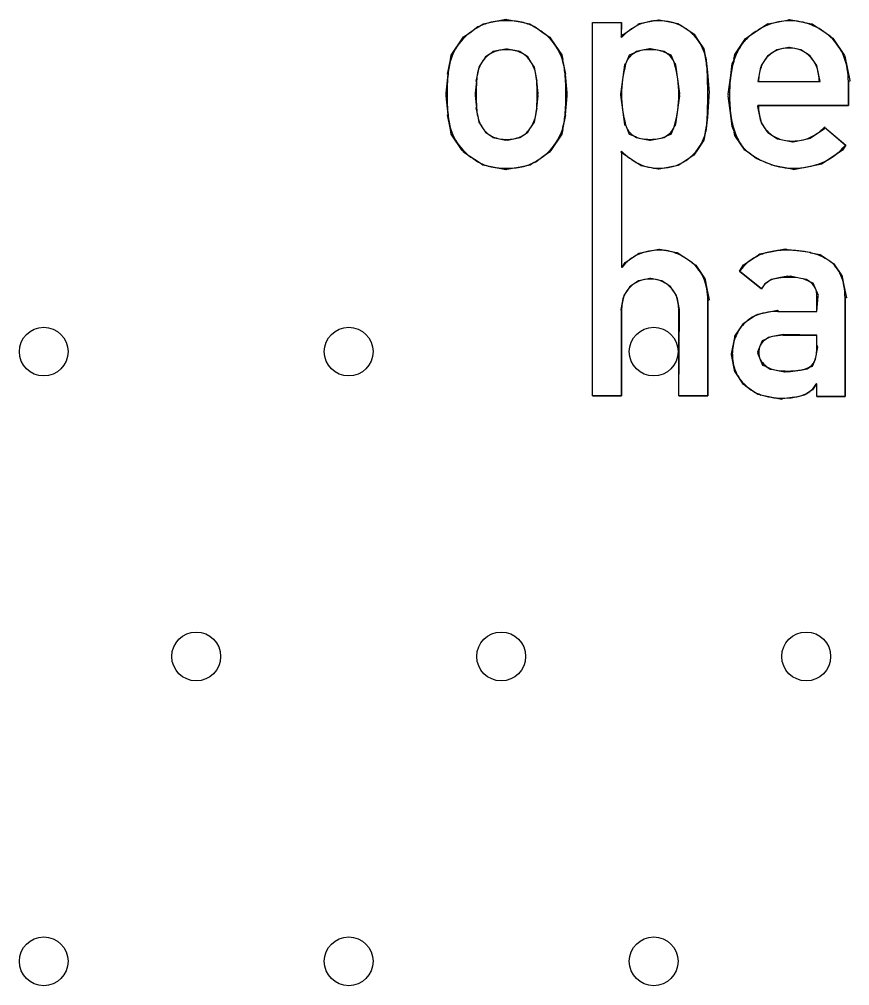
# Model space of a CAD drawing. Header units: millimetres. Extents: x 41 to 259, y 19 to 198.
# Drawn here: x 87.3 to 94.11, y 119.8 to 127.73 of the extents above; entities that cross this region are included whole.
import ezdxf

# ---------------------------------------------------------------- set-up
doc = ezdxf.new("R2010")
doc.units = ezdxf.units.MM
doc.layers.add('Mechanical13', color=56, linetype='Continuous')
doc.layers.add('ViaHoleLayer', color=16, linetype='Continuous')

msp = doc.modelspace()

# ---------------------------------------------------------------- linework, layer by layer
at = {"layer": 'Mechanical13'}
for p, q in [((91.0687, 127.6656), (91.1023, 127.6881)), ((91.1023, 127.6881), (91.1686, 127.7012)), ((91.1686, 127.7013), (91.2885, 127.7251)), ((91.1686, 127.7012), (91.1686, 127.7013)), ((91.2885, 127.7251), (91.2943, 127.724)), ((91.2941, 127.7238), (91.2996, 127.7249)), ((91.2943, 127.724), (91.2941, 127.7238)), ((91.2996, 127.7249), (91.4183, 127.7013)), ((91.4183, 127.7013), (91.4183, 127.7013)), ((91.4183, 127.7013), (91.4846, 127.6881)), ((91.4846, 127.6881), (91.5181, 127.6657)), ((91.999, 127.6998), (92.2367, 127.6998)), ((91.999, 124.6361), (91.999, 127.6998)), ((91.999, 124.6361), (91.999, 127.6998)), ((91.999, 127.6998), (92.2367, 127.6998)), ((92.2367, 127.6998), (92.234, 127.5781)), ((92.2367, 127.5757), (92.2367, 127.6998)), ((92.2493, 127.6011), (92.373, 127.6837)), ((92.3727, 127.6845), (92.3811, 127.6902)), ((92.373, 127.6837), (92.3727, 127.6845)), ((92.3811, 127.6902), (92.5379, 127.7214)), ((92.5379, 127.7214), (92.5423, 127.7205)), ((92.5422, 127.7215), (92.5454, 127.7221)), ((92.5423, 127.7205), (92.5422, 127.7215)), ((92.5454, 127.7221), (92.6431, 127.7027)), ((92.6431, 127.7027), (92.6431, 127.7027)), ((92.6431, 127.7027), (92.6981, 127.6917)), ((92.6981, 127.6917), (92.7295, 127.6708)), ((93.2762, 127.5848), (93.4354, 127.6912)), ((93.4354, 127.6912), (93.4358, 127.6912)), ((93.4358, 127.6912), (93.4372, 127.688)), ((93.4372, 127.688), (93.6088, 127.7222)), ((93.6088, 127.7224), (93.6124, 127.7231)), ((93.6088, 127.7222), (93.6088, 127.7224)), ((93.6124, 127.7231), (93.7941, 127.687)), ((93.7941, 127.687), (93.7946, 127.6881)), ((93.7946, 127.6881), (93.7992, 127.6872)), ((93.7992, 127.6872), (93.9542, 127.5837)), ((90.9407, 127.5806), (90.9922, 127.615)), ((90.9922, 127.615), (90.9925, 127.6145)), ((90.9925, 127.6145), (91.0592, 127.6657)), ((91.0592, 127.6657), (91.0669, 127.6688)), ((91.0669, 127.6688), (91.0687, 127.6656)), ((91.5181, 127.6657), (91.5198, 127.6687)), ((91.5198, 127.6687), (91.5293, 127.6648)), ((91.5293, 127.6648), (91.5948, 127.6145)), ((91.5948, 127.6145), (91.5951, 127.6149)), ((91.5951, 127.6149), (91.6487, 127.5791)), ((92.234, 127.5781), (92.2493, 127.6011)), ((92.7295, 127.6708), (92.7297, 127.6712)), ((92.7297, 127.6712), (92.831, 127.6035)), ((92.831, 127.6035), (92.8597, 127.5607)), ((90.841, 127.4317), (90.9306, 127.5657)), ((90.9306, 127.5657), (90.9307, 127.5656)), ((90.9307, 127.5656), (90.9407, 127.5806)), ((91.6487, 127.5791), (91.6575, 127.566)), ((91.6575, 127.566), (91.6573, 127.5657)), ((91.6573, 127.5657), (91.7462, 127.4326)), ((92.8597, 127.5607), (92.8592, 127.5603)), ((92.8592, 127.5603), (92.9112, 127.4825)), ((93.2099, 127.5022), (93.253, 127.5667)), ((93.253, 127.5667), (93.2776, 127.5831)), ((93.2776, 127.5831), (93.2762, 127.5848)), ((93.9542, 127.5837), (93.9528, 127.5823)), ((93.9528, 127.5823), (93.9688, 127.5715)), ((93.9688, 127.5715), (94.0646, 127.4283)), ((91.18, 127.4564), (91.1223, 127.4179)), ((91.1817, 127.46), (91.1792, 127.4584)), ((91.1792, 127.4584), (91.18, 127.4564)), ((91.2877, 127.4811), (91.1817, 127.46)), ((91.2941, 127.4798), (91.2877, 127.4811)), ((91.3004, 127.4811), (91.2941, 127.4798)), ((91.2941, 127.4798), (91.2943, 127.4798)), ((91.2943, 127.4798), (91.2941, 127.4798)), ((91.2941, 127.4798), (91.2941, 127.4798)), ((91.4055, 127.4602), (91.3004, 127.4811)), ((91.4083, 127.4583), (91.4055, 127.4602)), ((91.4076, 127.4564), (91.4083, 127.4583)), ((91.4668, 127.4169), (91.4076, 127.4564)), ((92.3356, 127.4471), (92.2996, 127.4322)), ((92.3362, 127.4461), (92.3356, 127.4471)), ((92.3585, 127.461), (92.3362, 127.4461)), ((92.3949, 127.4682), (92.3585, 127.461)), ((92.4665, 127.4825), (92.3949, 127.4683)), ((92.3949, 127.4683), (92.3949, 127.4682)), ((92.4702, 127.4818), (92.4665, 127.4825)), ((92.4737, 127.4828), (92.47, 127.482)), ((92.47, 127.482), (92.4702, 127.4818)), ((92.5456, 127.4685), (92.4737, 127.4828)), ((92.5846, 127.4607), (92.5456, 127.4685)), ((92.5456, 127.4685), (92.5456, 127.4685)), ((92.6047, 127.4473), (92.5846, 127.4607)), ((92.6049, 127.4477), (92.6047, 127.4473)), ((92.643, 127.4319), (92.6049, 127.4477)), ((92.9112, 127.4825), (92.9254, 127.4112)), ((93.1578, 127.3971), (93.1655, 127.4359)), ((93.1655, 127.4359), (93.2098, 127.5022)), ((93.2098, 127.5022), (93.2099, 127.5022)), ((93.5085, 127.4752), (93.4317, 127.4239)), ((93.5102, 127.4756), (93.5085, 127.4752)), ((93.5103, 127.4755), (93.5102, 127.4756)), ((93.6057, 127.4945), (93.5103, 127.4755)), ((93.6089, 127.4938), (93.6057, 127.4945)), ((93.6118, 127.4943), (93.6088, 127.4937)), ((93.6088, 127.4937), (93.6089, 127.4938)), ((93.7061, 127.4756), (93.6118, 127.4943)), ((93.7062, 127.4758), (93.7061, 127.4756)), ((93.7069, 127.4756), (93.7062, 127.4758)), ((93.7836, 127.4244), (93.7069, 127.4756)), ((90.8106, 127.2763), (90.834, 127.3942)), ((90.8336, 127.3944), (90.841, 127.4317)), ((90.834, 127.3942), (90.8336, 127.3944)), ((91.1027, 127.3889), (91.0657, 127.3336)), ((91.1029, 127.3888), (91.1027, 127.3889)), ((91.1223, 127.4179), (91.1029, 127.3888)), ((91.4855, 127.3889), (91.4668, 127.4169)), ((91.4855, 127.3888), (91.4855, 127.3889)), ((91.5224, 127.3337), (91.4855, 127.3888)), ((91.7462, 127.4326), (91.7539, 127.3943)), ((91.7539, 127.3943), (91.7534, 127.3941)), ((91.7534, 127.3941), (91.7768, 127.2763)), ((92.2627, 127.358), (92.2606, 127.353)), ((92.2682, 127.3564), (92.2627, 127.358)), ((92.2996, 127.4322), (92.2682, 127.3564)), ((92.6727, 127.3602), (92.643, 127.4319)), ((92.6777, 127.3616), (92.6727, 127.3602)), ((92.6819, 127.3514), (92.6777, 127.3616)), ((92.9254, 127.4112), (92.9264, 127.4114)), ((92.9264, 127.4114), (92.942, 127.293)), ((93.1311, 127.2634), (93.1442, 127.3627)), ((93.1442, 127.3627), (93.1584, 127.3969)), ((93.1584, 127.3969), (93.1578, 127.3971)), ((93.43, 127.4214), (93.38, 127.3465)), ((93.4317, 127.4239), (93.43, 127.4214)), ((93.43, 127.4214), (93.43, 127.4214)), ((93.7857, 127.4213), (93.7836, 127.4244)), ((93.8364, 127.3455), (93.7857, 127.4214)), ((93.7857, 127.4214), (93.7857, 127.4213)), ((94.0646, 127.4283), (94.0657, 127.4227)), ((94.0657, 127.4227), (94.0663, 127.4229)), ((94.0663, 127.4229), (94.1061, 127.2231)), ((91.057, 127.2888), (91.0429, 127.2181)), ((91.0657, 127.3336), (91.0568, 127.2888)), ((91.0568, 127.2888), (91.057, 127.2888)), ((91.5313, 127.2889), (91.5224, 127.3337)), ((91.531, 127.2888), (91.5313, 127.2889)), ((91.5452, 127.2174), (91.531, 127.2888)), ((92.2606, 127.353), (92.2287, 127.1103)), ((92.713, 127.1156), (92.6819, 127.3514)), ((92.942, 127.293), (92.9397, 127.293)), ((92.9397, 127.293), (92.9531, 127.1222)), ((93.3762, 127.3333), (93.3526, 127.2145)), ((93.3773, 127.3329), (93.3762, 127.3333)), ((93.38, 127.3465), (93.3773, 127.3329)), ((93.8389, 127.333), (93.8364, 127.3455)), ((93.8401, 127.3334), (93.8389, 127.333)), ((93.8638, 127.2146), (93.8401, 127.3334)), ((90.7988, 127.1209), (90.8141, 127.276)), ((90.8141, 127.276), (90.8106, 127.2763)), ((91.0468, 127.218), (91.037, 127.1183)), ((91.0429, 127.2181), (91.0468, 127.218)), ((91.5415, 127.2173), (91.5452, 127.2174)), ((91.5515, 127.1158), (91.5415, 127.2173)), ((91.7768, 127.2763), (91.7733, 127.276)), ((91.7733, 127.276), (91.7885, 127.121)), ((93.111, 127.1101), (93.1311, 127.2634)), ((93.3526, 127.2145), (93.359, 127.2145)), ((93.359, 127.2145), (93.8638, 127.2146)), ((93.359, 127.2145), (93.858, 127.2145)), ((94.0953, 127.0188), (94.0953, 127.2145)), ((94.1043, 127.2143), (94.0953, 127.2145)), ((94.0953, 127.2145), (94.0953, 127.0188)), ((94.1061, 127.2231), (94.1043, 127.2143)), ((90.7999, 127.1101), (90.7988, 127.1209)), ((91.7885, 127.121), (91.7875, 127.11)), ((92.9531, 127.1222), (92.952, 127.1073)), ((90.7986, 127.0988), (90.7997, 127.1101)), ((90.8141, 126.9413), (90.7986, 127.0988)), ((90.7997, 127.1101), (90.7999, 127.1101)), ((90.8067, 127.1101), (90.7999, 127.1101)), ((90.7999, 127.1101), (90.7999, 127.11)), ((90.7999, 127.11), (90.8067, 127.1101)), ((91.0374, 127.1101), (91.0366, 127.1015)), ((91.0366, 127.1015), (91.0467, 126.9992)), ((91.037, 127.1183), (91.0378, 127.11)), ((91.0378, 127.11), (91.0374, 127.1101)), ((91.5415, 126.9978), (91.5515, 127.099)), ((91.544, 127.1073), (91.5507, 127.1074)), ((91.5507, 127.1073), (91.544, 127.1073)), ((91.5507, 127.1073), (91.5515, 127.1158)), ((91.5507, 127.1074), (91.5507, 127.1073)), ((91.5515, 127.099), (91.5507, 127.1073)), ((91.5507, 127.1073), (91.5507, 127.1073)), ((91.7888, 127.0988), (91.7733, 126.9413)), ((91.7875, 127.11), (91.7877, 127.1101)), ((91.7877, 127.1101), (91.7888, 127.0988)), ((92.2287, 127.1103), (92.2291, 127.1073)), ((92.2292, 127.1074), (92.2288, 127.1044)), ((92.2288, 127.1044), (92.2604, 126.8638)), ((92.2291, 127.1073), (92.2292, 127.1074)), ((92.6821, 126.8652), (92.7129, 127.0987)), ((92.7129, 127.0987), (92.7117, 127.1074)), ((92.7117, 127.1074), (92.7119, 127.1073)), ((92.7119, 127.1073), (92.713, 127.1156)), ((92.953, 127.0927), (92.9397, 126.9228)), ((92.952, 127.1073), (92.9519, 127.1074)), ((92.9519, 127.1074), (92.953, 127.0927)), ((93.1109, 127.0971), (93.1118, 127.1041)), ((93.132, 126.9372), (93.1109, 127.0971)), ((93.1118, 127.104), (93.111, 127.1101)), ((93.1118, 127.1041), (93.1118, 127.104)), ((91.0467, 126.9992), (91.0427, 126.999)), ((91.0427, 126.999), (91.057, 126.927)), ((91.531, 126.9264), (91.5451, 126.9977)), ((91.5451, 126.9977), (91.5415, 126.9978)), ((93.3531, 127.0189), (93.3516, 127.0115)), ((93.3516, 127.0115), (93.3758, 126.8901)), ((94.0953, 127.0188), (93.3531, 127.0189)), ((93.359, 127.0188), (94.0953, 127.0188)), ((90.8105, 126.9409), (90.8141, 126.9413)), ((90.8341, 126.8222), (90.8105, 126.9409)), ((91.057, 126.927), (91.0569, 126.9269)), ((91.0569, 126.9269), (91.0657, 126.8826)), ((91.0657, 126.8826), (91.1026, 126.8273)), ((91.4856, 126.8275), (91.5226, 126.8829)), ((91.5226, 126.8829), (91.5312, 126.9263)), ((91.5312, 126.9263), (91.531, 126.9264)), ((91.777, 126.9409), (91.7534, 126.8222)), ((91.7733, 126.9413), (91.777, 126.9409)), ((92.942, 126.9227), (92.9264, 126.8044)), ((92.9397, 126.9228), (92.942, 126.9227)), ((93.144, 126.8461), (93.132, 126.9372)), ((93.132, 126.9372), (93.132, 126.9372)), ((93.3758, 126.8901), (93.3768, 126.8904)), ((93.3768, 126.8904), (93.3794, 126.8771)), ((90.8336, 126.8219), (90.8341, 126.8222)), ((90.841, 126.7846), (90.8336, 126.8219)), ((91.1026, 126.8273), (91.1029, 126.8275)), ((91.1029, 126.8275), (91.1223, 126.7985)), ((91.4668, 126.7994), (91.4855, 126.8275)), ((91.4855, 126.8275), (91.4856, 126.8275)), ((91.7539, 126.822), (91.7462, 126.7838)), ((91.7534, 126.8222), (91.7539, 126.822)), ((92.2604, 126.8638), (92.2629, 126.8579)), ((92.2629, 126.8579), (92.2682, 126.8594)), ((92.2682, 126.8594), (92.2994, 126.7842)), ((92.6433, 126.7844), (92.6727, 126.8553)), ((92.6727, 126.8553), (92.6775, 126.854)), ((92.6775, 126.854), (92.6821, 126.8652)), ((92.9254, 126.8045), (92.9113, 126.7337)), ((92.9264, 126.8044), (92.9254, 126.8045)), ((93.1627, 126.8008), (93.144, 126.8461)), ((93.3794, 126.8771), (93.4295, 126.8023)), ((93.4295, 126.8023), (93.4363, 126.7977)), ((93.7811, 126.7506), (93.9, 126.8301)), ((93.9, 126.8301), (93.9046, 126.8369)), ((93.9001, 126.8412), (94.0723, 126.6941)), ((93.9046, 126.8369), (93.9001, 126.8412)), ((93.9001, 126.8412), (94.0751, 126.6918)), ((90.9306, 126.6506), (90.841, 126.7846)), ((91.1223, 126.7985), (91.18, 126.7599)), ((91.18, 126.7599), (91.1792, 126.758)), ((91.1792, 126.758), (91.1817, 126.7563)), ((91.1817, 126.7563), (91.2877, 126.7352)), ((91.2877, 126.7352), (91.2942, 126.7365)), ((91.2942, 126.7365), (91.2941, 126.7365)), ((91.2941, 126.7365), (91.2943, 126.7365)), ((91.2943, 126.7365), (91.2942, 126.7365)), ((91.2942, 126.7365), (91.3003, 126.7353)), ((91.3003, 126.7353), (91.4055, 126.7562)), ((91.4055, 126.7562), (91.4083, 126.7581)), ((91.4076, 126.7599), (91.4668, 126.7994)), ((91.4083, 126.7581), (91.4076, 126.7599)), ((91.7462, 126.7838), (91.6573, 126.6506)), ((92.2994, 126.7842), (92.3357, 126.7691)), ((92.3357, 126.7691), (92.3362, 126.77)), ((92.3362, 126.77), (92.3582, 126.7553)), ((92.3582, 126.7553), (92.3949, 126.748)), ((92.3949, 126.748), (92.3949, 126.748)), ((92.3949, 126.748), (92.4665, 126.7338)), ((92.4665, 126.7338), (92.47, 126.7345)), ((92.47, 126.7345), (92.4701, 126.7406)), ((92.47, 126.7345), (92.47, 126.7342)), ((92.4702, 126.7345), (92.47, 126.7345)), ((92.47, 126.7342), (92.4738, 126.7335)), ((92.4701, 126.7406), (92.4702, 126.7345)), ((92.4738, 126.7335), (92.5456, 126.7478)), ((92.5456, 126.7478), (92.5851, 126.7556)), ((92.5456, 126.7478), (92.5456, 126.7478)), ((92.5851, 126.7556), (92.6047, 126.7687)), ((92.6047, 126.7687), (92.6048, 126.7685)), ((92.6048, 126.7685), (92.6433, 126.7844)), ((92.9113, 126.7337), (92.8593, 126.6559)), ((93.1604, 126.8), (93.1627, 126.8008)), ((93.1657, 126.7732), (93.1604, 126.8)), ((93.2173, 126.696), (93.1657, 126.7732)), ((93.4363, 126.7977), (93.4361, 126.7975)), ((93.4361, 126.7975), (93.5146, 126.745)), ((93.5146, 126.745), (93.5275, 126.7424)), ((93.5275, 126.7424), (93.5274, 126.7422)), ((93.5274, 126.7422), (93.6364, 126.7205)), ((93.6426, 126.7203), (93.7752, 126.7467)), ((93.7752, 126.7467), (93.7811, 126.7506)), ((93.7811, 126.7506), (93.7811, 126.7506)), ((90.9313, 126.6513), (90.9306, 126.6506)), ((90.9432, 126.6335), (90.9313, 126.6513)), ((91.6568, 126.651), (91.646, 126.6349)), ((91.6573, 126.6506), (91.6568, 126.651)), ((92.8594, 126.6559), (92.8299, 126.6117)), ((92.8593, 126.6559), (92.8594, 126.6559)), ((93.2467, 126.652), (93.2173, 126.696)), ((93.2921, 126.6217), (93.2467, 126.652)), ((93.6364, 126.7205), (93.6406, 126.7213)), ((93.6406, 126.7213), (93.6405, 126.7207)), ((93.6405, 126.7207), (93.6426, 126.7203)), ((94.0483, 126.6516), (93.9793, 126.6055)), ((94.0751, 126.6918), (94.0483, 126.6516)), ((90.9922, 126.6008), (90.9432, 126.6335)), ((90.992, 126.6005), (90.9922, 126.6008)), ((91.0681, 126.5496), (90.992, 126.6005)), ((91.5948, 126.6013), (91.534, 126.5546)), ((91.595, 126.6009), (91.5948, 126.6013)), ((91.646, 126.6349), (91.595, 126.6009)), ((92.2367, 126.6428), (92.2294, 126.6353)), ((92.2294, 126.6353), (92.2367, 126.6304)), ((92.2367, 126.6428), (92.2367, 125.692)), ((92.2367, 126.6304), (92.2367, 126.6428)), ((92.3747, 126.5382), (92.2367, 126.6304)), ((92.2367, 126.6304), (92.2367, 125.692)), ((92.8299, 126.6117), (92.7298, 126.5448)), ((93.2917, 126.6212), (93.2921, 126.6217)), ((93.3406, 126.5837), (93.2917, 126.6212)), ((93.4652, 126.5321), (93.3406, 126.5837)), ((93.9792, 126.6057), (93.883, 126.5414)), ((93.9793, 126.6055), (93.9792, 126.6057)), ((91.0685, 126.5504), (91.0681, 126.5496)), ((91.0997, 126.5296), (91.0685, 126.5504)), ((91.1686, 126.5159), (91.0997, 126.5296)), ((91.2885, 126.492), (91.1686, 126.5159)), ((91.1686, 126.5159), (91.1686, 126.5159)), ((91.2943, 126.4932), (91.2885, 126.492)), ((91.2996, 126.4923), (91.2941, 126.4934)), ((91.2941, 126.4934), (91.2943, 126.4932)), ((91.4183, 126.5159), (91.2996, 126.4923)), ((91.4872, 126.5296), (91.4183, 126.5159)), ((91.4183, 126.5159), (91.4183, 126.5159)), ((91.5182, 126.5503), (91.4872, 126.5296)), ((91.5192, 126.5485), (91.5182, 126.5503)), ((91.534, 126.5546), (91.5192, 126.5485)), ((92.375, 126.5387), (92.3747, 126.5382)), ((92.3958, 126.5248), (92.375, 126.5387)), ((92.5364, 126.4968), (92.3958, 126.5248)), ((92.5423, 126.498), (92.5364, 126.4968)), ((92.5422, 126.4957), (92.5423, 126.498)), ((92.5454, 126.4951), (92.5422, 126.4957)), ((92.643, 126.5145), (92.5454, 126.4951)), ((92.7009, 126.526), (92.643, 126.5145)), ((92.643, 126.5145), (92.643, 126.5145)), ((92.7296, 126.5452), (92.7009, 126.526)), ((92.7298, 126.5448), (92.7296, 126.5452)), ((93.4642, 126.5289), (93.4652, 126.5321)), ((93.6449, 126.493), (93.4642, 126.5289)), ((93.6449, 126.4922), (93.6449, 126.493)), ((93.6467, 126.4919), (93.6449, 126.4922)), ((93.8783, 126.538), (93.6467, 126.4919)), ((93.883, 126.5414), (93.8774, 126.5402)), ((93.8774, 126.5402), (93.8783, 126.538)), ((92.2655, 125.7302), (92.3716, 125.8011)), ((92.3708, 125.8031), (92.3777, 125.8077)), ((92.3716, 125.8011), (92.3708, 125.8031)), ((92.3777, 125.8077), (92.5413, 125.8402)), ((92.5413, 125.8402), (92.5489, 125.8387)), ((92.5489, 125.8387), (92.5488, 125.839)), ((92.5488, 125.839), (92.6865, 125.8116)), ((92.6865, 125.8116), (92.6876, 125.8141)), ((92.6876, 125.8141), (92.6908, 125.8135)), ((92.6908, 125.8135), (92.8165, 125.7295)), ((93.237, 125.7113), (93.363, 125.7955)), ((93.3626, 125.7966), (93.3708, 125.8021)), ((93.363, 125.7955), (93.3626, 125.7966)), ((93.3708, 125.8021), (93.4702, 125.8219)), ((93.4702, 125.8219), (93.5765, 125.843)), ((93.4702, 125.8219), (93.4702, 125.8219)), ((93.5765, 125.843), (93.5906, 125.8402)), ((93.5906, 125.8402), (93.5903, 125.8356)), ((93.5903, 125.8356), (93.6074, 125.8379)), ((93.6074, 125.8379), (93.7855, 125.8144)), ((93.7855, 125.8144), (93.7848, 125.8111)), ((93.7848, 125.8111), (93.8643, 125.7953)), ((93.8643, 125.7953), (93.9369, 125.7468)), ((92.2367, 125.692), (92.2404, 125.6926)), ((92.2404, 125.6926), (92.2655, 125.7302)), ((92.8165, 125.7295), (92.8156, 125.7284)), ((92.8156, 125.7284), (92.8446, 125.709)), ((92.8446, 125.709), (92.9167, 125.6011)), ((93.202, 125.6589), (93.237, 125.7113)), ((93.9369, 125.7468), (93.937, 125.7468)), ((93.937, 125.7468), (93.9772, 125.7199)), ((93.9772, 125.7199), (94.039, 125.6274)), ((92.2367, 125.692), (92.2411, 125.692)), ((93.3838, 125.5159), (93.202, 125.6589)), ((93.2023, 125.6587), (93.3843, 125.5155)), ((93.5988, 125.6188), (93.5266, 125.6045)), ((93.6019, 125.6182), (93.5988, 125.6188)), ((93.6017, 125.6145), (93.6019, 125.6182)), ((93.6173, 125.6176), (93.6017, 125.6145)), ((93.7056, 125.6), (93.6173, 125.6176)), ((94.039, 125.6273), (94.0407, 125.6281)), ((94.039, 125.6274), (94.039, 125.6273)), ((94.0407, 125.6281), (94.042, 125.626)), ((94.042, 125.626), (94.0589, 125.541)), ((92.3749, 125.5804), (92.302, 125.5317)), ((92.3775, 125.5809), (92.3749, 125.5804)), ((92.3776, 125.5809), (92.3775, 125.5809)), ((92.4692, 125.5991), (92.3776, 125.5809)), ((92.4723, 125.5985), (92.4692, 125.5991)), ((92.475, 125.599), (92.4722, 125.5984)), ((92.4722, 125.5984), (92.4723, 125.5985)), ((92.565, 125.5811), (92.475, 125.599)), ((92.5651, 125.5812), (92.565, 125.5811)), ((92.5662, 125.581), (92.5651, 125.5812)), ((92.6397, 125.5319), (92.5662, 125.581)), ((92.9167, 125.6011), (92.9179, 125.6016)), ((92.9179, 125.6016), (92.918, 125.6014)), ((92.918, 125.6014), (92.9349, 125.5164)), ((93.4107, 125.5562), (93.3838, 125.5159)), ((93.4641, 125.5919), (93.4107, 125.5562)), ((93.4645, 125.5916), (93.4641, 125.5919)), ((93.5266, 125.604), (93.4645, 125.5916)), ((93.5266, 125.6045), (93.5266, 125.604)), ((93.7512, 125.5909), (93.7056, 125.6)), ((93.7056, 125.6), (93.7056, 125.6)), ((93.7796, 125.5719), (93.7512, 125.5909)), ((93.7804, 125.5733), (93.7796, 125.5719)), ((93.8081, 125.5618), (93.7804, 125.5733)), ((93.824, 125.5236), (93.8081, 125.5618)), ((94.0589, 125.541), (94.059, 125.541)), ((94.059, 125.541), (94.0788, 125.4413)), ((92.2539, 125.4599), (92.2514, 125.4473)), ((92.3006, 125.5297), (92.2539, 125.4599)), ((92.302, 125.5317), (92.3006, 125.5297)), ((92.3006, 125.5297), (92.3006, 125.5297)), ((92.6412, 125.5297), (92.6397, 125.5319)), ((92.6879, 125.4599), (92.6412, 125.5297)), ((92.6412, 125.5297), (92.6412, 125.5297)), ((92.6904, 125.4473), (92.6879, 125.4599)), ((92.9349, 125.5164), (92.935, 125.5164)), ((92.935, 125.5164), (92.9532, 125.4247)), ((93.3837, 125.5158), (93.3838, 125.5159)), ((93.3843, 125.5155), (93.3837, 125.5158)), ((93.3838, 125.5159), (93.3843, 125.5155)), ((93.8238, 125.5235), (93.824, 125.5236)), ((93.8504, 125.4594), (93.8238, 125.5235)), ((93.838, 125.3297), (93.838, 125.4548)), ((93.838, 125.3297), (93.8483, 125.4545)), ((93.8483, 125.4545), (93.8504, 125.4594)), ((92.2508, 125.4475), (92.2305, 125.3453)), ((92.2514, 125.4473), (92.2508, 125.4475)), ((92.691, 125.4475), (92.6904, 125.4473)), ((92.7113, 125.3453), (92.691, 125.4475)), ((92.9429, 124.6361), (92.9429, 125.422)), ((92.9527, 125.422), (92.9429, 125.422)), ((92.9429, 125.422), (92.9429, 124.6361)), ((92.9532, 125.4247), (92.9527, 125.422)), ((94.0788, 125.4413), (94.0681, 125.4412)), ((94.0681, 124.6317), (94.0681, 125.4412)), ((94.0681, 125.4412), (94.0681, 124.6317)), ((92.2305, 125.3453), (92.2315, 125.34)), ((92.2315, 125.34), (92.2367, 125.3401)), ((92.2367, 124.6361), (92.2367, 125.3401)), ((92.2367, 125.3401), (92.2367, 124.6361)), ((92.7051, 124.6361), (92.7051, 125.3401)), ((92.7051, 124.6361), (92.7103, 125.34)), ((92.7103, 125.34), (92.7113, 125.3453)), ((93.24, 125.2369), (93.3386, 125.3027)), ((93.3386, 125.3027), (93.3546, 125.3059)), ((93.3542, 125.3073), (93.5145, 125.3392)), ((93.3546, 125.3059), (93.3542, 125.3073)), ((93.5145, 125.3392), (93.5178, 125.3386)), ((93.5178, 125.3386), (93.5177, 125.3297)), ((93.5177, 125.3297), (93.838, 125.3297)), ((93.5177, 125.3297), (93.838, 125.3297)), ((93.1654, 125.1262), (93.2353, 125.2309)), ((93.2353, 125.2309), (93.2357, 125.2305)), ((93.2357, 125.2305), (93.24, 125.2369)), ((93.5608, 125.1407), (93.4723, 125.1231)), ((93.838, 125.134), (93.5608, 125.1407)), ((93.1369, 124.9829), (93.1635, 125.1167)), ((93.1635, 125.1168), (93.1654, 125.1262)), ((93.1635, 125.1167), (93.1635, 125.1168)), ((93.388, 125.089), (93.3722, 125.0509)), ((93.4079, 125.0973), (93.388, 125.089)), ((93.4095, 125.0951), (93.4079, 125.0973)), ((93.4421, 125.1169), (93.4095, 125.0951)), ((93.4723, 125.1229), (93.4421, 125.1169)), ((93.4723, 125.1231), (93.4723, 125.1229)), ((93.5609, 125.134), (93.838, 125.134)), ((93.838, 125.0471), (93.838, 125.134)), ((93.838, 125.0471), (93.838, 125.134)), ((93.1378, 124.9787), (93.1369, 124.9829)), ((93.3723, 125.0509), (93.3495, 124.9959)), ((93.3495, 124.9959), (93.352, 124.9899)), ((93.3512, 124.9903), (93.3509, 124.9895)), ((93.3509, 124.9895), (93.3735, 124.9349)), ((93.352, 124.9899), (93.3512, 124.9903)), ((93.3722, 125.0509), (93.3723, 125.0509)), ((93.8254, 124.9375), (93.8453, 125.0373)), ((93.8433, 125.0473), (93.838, 125.0471)), ((93.8453, 125.0373), (93.8433, 125.0473)), ((93.1374, 124.9741), (93.1383, 124.9789)), ((93.1652, 124.8343), (93.1374, 124.9741)), ((93.1383, 124.9789), (93.1378, 124.9787)), ((93.3735, 124.9349), (93.3732, 124.9348)), ((93.3732, 124.9348), (93.3921, 124.8892)), ((93.8008, 124.8816), (93.8085, 124.9003)), ((93.8085, 124.9003), (93.8093, 124.8998)), ((93.8093, 124.8998), (93.825, 124.9376)), ((93.825, 124.9376), (93.8254, 124.9375)), ((93.1653, 124.8341), (93.1652, 124.8343)), ((93.1667, 124.8346), (93.1653, 124.8341)), ((93.237, 124.7295), (93.1667, 124.8346)), ((93.3921, 124.8892), (93.4086, 124.8824)), ((93.4086, 124.8824), (93.4119, 124.8865)), ((93.4119, 124.8865), (93.4558, 124.8572)), ((93.4558, 124.8572), (93.4793, 124.8525)), ((93.4793, 124.8525), (93.4792, 124.8521)), ((93.4792, 124.8521), (93.5715, 124.8337)), ((93.5715, 124.8337), (93.5785, 124.8351)), ((93.5785, 124.8351), (93.5783, 124.8375)), ((93.5783, 124.8375), (93.5979, 124.8349)), ((93.5979, 124.8349), (93.7023, 124.8487)), ((93.7023, 124.8487), (93.7024, 124.8485)), ((93.7024, 124.8485), (93.759, 124.8597)), ((93.759, 124.8597), (93.7836, 124.8762)), ((93.7836, 124.8762), (93.7845, 124.8749)), ((93.7845, 124.8749), (93.8008, 124.8816)), ((93.2514, 124.7198), (93.237, 124.7295)), ((93.2497, 124.7183), (93.2514, 124.7198)), ((93.3547, 124.6482), (93.2497, 124.7183)), ((93.8019, 124.6876), (93.7385, 124.6453)), ((93.8339, 124.7356), (93.8019, 124.6876)), ((93.8331, 124.7361), (93.838, 124.7361)), ((93.838, 124.7361), (93.8339, 124.7356)), ((93.838, 124.6317), (93.838, 124.7361)), ((93.838, 124.6317), (93.838, 124.7361)), ((91.999, 124.6361), (92.2367, 124.6361)), ((92.2367, 124.6361), (91.999, 124.6361)), ((92.7051, 124.6361), (92.9429, 124.6361)), ((92.9429, 124.6361), (92.7051, 124.6361)), ((93.3768, 124.6438), (93.3547, 124.6482)), ((93.3763, 124.6422), (93.3768, 124.6438)), ((93.5494, 124.6078), (93.3763, 124.6422)), ((93.5543, 124.6124), (93.5494, 124.613)), ((93.5494, 124.613), (93.5494, 124.6078)), ((93.6527, 124.6253), (93.5543, 124.6124)), ((93.6528, 124.625), (93.6527, 124.6253)), ((93.7365, 124.6417), (93.6528, 124.625)), ((93.7385, 124.6453), (93.7353, 124.6447)), ((93.7353, 124.6447), (93.7365, 124.6417)), ((93.838, 124.6317), (94.0681, 124.6317)), ((94.0681, 124.6317), (93.838, 124.6317))]:
    msp.add_line(p, q, dxfattribs=at)
for centre, radius, start, end in [((91.2391, 127.3578), 0.3506, 101.60192, 118.96393), ((91.2885, 127.1207), 0.5928, 89.4465, 101.67092), ((91.2996, 127.1323), 0.5812, 78.21464, 90.53414), ((91.3461, 127.3537), 0.3549, 61.12773, 78.25487), ((92.5496, 127.3008), 0.4165, 114.76781, 138.69932), ((92.5379, 127.3116), 0.4019, 89.38618, 113.89746), ((92.5454, 127.2722), 0.4412, 77.21567, 90.4071), ((92.5694, 127.381), 0.3298, 61.08781, 77.10746), ((93.6693, 127.1264), 0.5995, 112.45704, 130.61964), ((93.6094, 127.2635), 0.4499, 90.07405, 112.07883), ((93.6124, 127.2231), 0.4904, 68.61523, 90.42101), ((93.6011, 127.2087), 0.5079, 46.71334, 68.0124), ((91.2495, 127.2718), 0.4283, 126.86073, 137.33123), ((91.4067, 127.0638), 0.689, 119.31987, 126.94389), ((91.177, 127.0545), 0.6986, 53.27539, 60.83232), ((91.3354, 127.2658), 0.4346, 42.98377, 53.35816), ((92.5266, 127.2991), 0.4223, 38.14308, 61.37446), ((91.2703, 127.2539), 0.4557, 137.44879, 162.16646), ((91.3199, 127.256), 0.4526, 17.68572, 42.56093), ((92.5728, 127.3424), 0.3592, 11.04972, 37.26396), ((93.5005, 127.3192), 0.3433, 130.18469, 147.80105), ((93.6566, 127.2593), 0.4331, 21.77721, 47.47385), ((91.2587, 127.2815), 0.1892, 114.22261, 145.42918), ((91.2877, 127.2042), 0.2716, 88.62557, 113.11333), ((91.3004, 127.2063), 0.2694, 66.79635, 91.3093), ((91.3262, 127.2763), 0.195, 35.24425, 65.69015), ((92.4106, 127.3211), 0.1451, 120.76979, 166.07835), ((92.4354, 127.2752), 0.1972, 101.86278, 120.13382), ((92.4665, 127.1301), 0.3456, 89.40011, 101.9594), ((92.4737, 127.1164), 0.3593, 78.46081, 90.57959), ((92.5054, 127.2695), 0.203, 60.82869, 78.57653), ((92.5345, 127.3234), 0.1418, 14.91191, 60.4822), ((93.6088, 127.2523), 0.4706, 147.93578, 162.20476), ((93.599, 127.2566), 0.2321, 112.07463, 135.73647), ((93.6057, 127.2317), 0.2577, 89.30862, 111.36681), ((93.6118, 127.2376), 0.2518, 68.3819, 90.66901), ((93.6164, 127.2572), 0.2319, 44.11212, 67.66164), ((91.4111, 127.2233), 0.5993, 163.5047, 174.95267), ((91.3284, 127.2248), 0.2789, 143.96427, 166.72429), ((91.2281, 127.2118), 0.3124, 14.2722, 34.5214), ((91.1713, 127.2234), 0.6042, 4.99906, 16.34976), ((91.8018, 127.1156), 0.9034, 359.47693, 15.68737), ((92.0746, 127.257), 0.8646, 2.37889, 10.27422), ((93.8637, 127.1699), 0.7385, 162.15901, 172.72183), ((93.6006, 127.2551), 0.2342, 135.74905, 160.80042), ((93.6114, 127.2523), 0.2389, 19.53151, 44.11374), ((93.547, 127.2231), 0.5483, 359.09486, 21.03961), ((91.5217, 127.1937), 0.4744, 168.4326, 177.07445), ((91.1017, 127.1934), 0.4396, 3.10912, 12.53821), ((93.1663, 127.1103), 0.9296, 164.67155, 180.18087), ((89.6332, 127.1222), 3.3097, 359.74275, 2.95633), ((93.7367, 127.2098), 0.3777, 161.08976, 179.28665), ((93.4721, 127.2047), 0.3861, 1.44426, 19.27465), ((92.4175, 127.1209), 1.6109, 174.47578, 180.38696), ((92.6861, 127.1183), 1.6412, 176.52054, 180.28647), ((89.9859, 127.1158), 1.5581, 359.68972, 3.73228), ((90.155, 127.121), 1.6257, 359.6164, 5.4736), ((94.3167, 127.1101), 1.1954, 172.63096, 180.29005), ((92.4684, 127.0988), 1.6618, 179.61076, 185.43942), ((92.7742, 127.1015), 1.7293, 179.71654, 183.38999), ((89.9967, 127.099), 1.5473, 356.25488, 0.31027), ((90.1036, 127.0988), 1.6771, 354.61043, 0.38585), ((93.1583, 127.1044), 0.9216, 179.81806, 195.39572), ((91.8104, 127.0987), 0.8947, 344.23554, 0.55132), ((89.6663, 127.0927), 3.2766, 357.02904, 0.25591), ((94.3214, 127.0971), 1.2001, 179.66665, 187.65521), ((91.5341, 127.0232), 0.4867, 182.81948, 191.4023), ((91.1022, 127.0218), 0.4391, 347.45071, 356.8734), ((93.7336, 127.0115), 0.3747, 178.89108, 198.75041), ((91.413, 126.993), 0.6011, 184.93429, 196.43814), ((91.3184, 126.9873), 0.2683, 192.99552, 216.5542), ((91.2399, 127), 0.3001, 324.91915, 345.81113), ((91.1694, 126.9929), 0.606, 343.70696, 355.11296), ((92.0676, 126.9595), 0.8717, 349.75791, 357.58924), ((93.8272, 127.0291), 0.7013, 187.53224, 198.96645), ((93.5927, 126.9655), 0.2264, 199.1754, 227.00493), ((91.2703, 126.9624), 0.4557, 197.83354, 222.55121), ((91.2587, 126.9348), 0.1892, 214.57192, 245.77849), ((91.3262, 126.94), 0.195, 294.30875, 324.75465), ((91.3199, 126.9603), 0.4526, 317.43907, 342.31428), ((92.41, 126.8948), 0.1445, 194.01849, 239.3839), ((92.5354, 126.8923), 0.1409, 299.28303, 344.93058), ((92.5809, 126.8706), 0.3508, 322.37736, 349.15057), ((93.617, 127.1131), 0.3925, 294.35834, 316.15507), ((91.2877, 127.0121), 0.2716, 246.88543, 271.37319), ((91.3003, 127.01), 0.2694, 268.69195, 293.2049), ((92.4353, 126.9416), 0.1978, 239.98159, 258.19113), ((92.4665, 127.0877), 0.3471, 258.09544, 270.59867), ((92.4738, 127.1024), 0.3618, 269.42228, 281.45711), ((92.5055, 126.9477), 0.2039, 281.33994, 298.99308), ((93.5641, 126.9382), 0.4229, 198.89663, 214.92555), ((93.6177, 126.9939), 0.2643, 227.23882, 250.26202), ((93.6364, 127.0551), 0.3282, 250.79242, 270.71329), ((93.6426, 127.0668), 0.3399, 269.65684, 293.65813), ((91.2371, 126.9275), 0.4077, 222.08268, 233.13684), ((91.348, 126.933), 0.4134, 306.64376, 317.60226), ((92.5391, 126.9024), 0.4033, 298.07074, 322.41173), ((93.4651, 126.8704), 0.303, 215.14142, 235.17106), ((93.6373, 127.0626), 0.5701, 306.8099, 319.73928), ((91.3773, 127.1131), 0.6403, 233.06422, 241.24319), ((91.2067, 127.1215), 0.649, 298.6064, 306.71638), ((92.6436, 127.0564), 0.5802, 225.46822, 242.57214), ((93.6898, 127.1885), 0.6924, 234.94427, 251.11636), ((93.7025, 126.9769), 0.4624, 291.82439, 306.69262), ((91.2384, 126.8646), 0.3557, 241.6012, 258.66841), ((91.2885, 127.1098), 0.6059, 258.58562, 270.54257), ((91.2996, 127.098), 0.5941, 269.47631, 281.52639), ((91.3467, 126.8688), 0.3601, 281.47233, 298.30872), ((92.5364, 126.8642), 0.3603, 243.63058, 270.93197), ((92.5454, 126.956), 0.4521, 269.60229, 282.47225), ((92.5702, 126.8416), 0.335, 282.5619, 298.2814), ((93.6453, 127.0664), 0.5625, 251.3793, 269.9598), ((93.6467, 127.1191), 0.6151, 269.83472, 291.73352), ((92.5217, 125.474), 0.3553, 114.64726, 142.15198), ((92.5413, 125.4128), 0.4192, 88.97237, 113.59577), ((92.5481, 125.4653), 0.3666, 68.22255, 89.89347), ((92.4986, 125.3494), 0.4927, 50.08841, 67.87266), ((93.5315, 125.4168), 0.4085, 113.97547, 143.68383), ((93.5503, 125.3688), 0.46, 100.02719, 113.69076), ((93.5765, 125.2175), 0.6135, 88.70093, 99.97629), ((93.6074, 125.0405), 0.7905, 77.04137, 91.23497), ((93.6767, 125.3426), 0.4806, 57.22725, 77.01852), ((92.6087, 125.4731), 0.3272, 22.5608, 50.97202), ((93.7756, 125.5184), 0.2796, 22.47439, 54.76161), ((93.6689, 125.4715), 0.3961, 10.11313, 22.83992), ((92.461, 125.3727), 0.2205, 111.82927, 135.60064), ((92.4692, 125.344), 0.2502, 89.28858, 111.13278), ((92.475, 125.3531), 0.2411, 68.46977, 90.65739), ((92.4794, 125.3716), 0.2223, 44.33458, 67.76667), ((92.5475, 125.4479), 0.3933, 10.0189, 22.53355), ((93.5319, 125.435), 0.1681, 113.35475, 151.37304), ((93.5684, 125.2767), 0.3291, 97.27268, 108.26608), ((93.5988, 125.048), 0.5598, 89.68311, 97.3931), ((93.6173, 125.1267), 0.4815, 79.42795, 91.83022), ((93.6681, 125.3903), 0.213, 58.4569, 79.85252), ((93.7144, 125.468), 0.1225, 26.88159, 57.88404), ((93.4793, 125.4371), 0.5888, 0.39996, 10.16891), ((92.4564, 125.376), 0.215, 135.38066, 160.80938), ((92.4854, 125.376), 0.215, 19.19062, 44.61934), ((92.4147, 125.4247), 0.5282, 359.71588, 9.99607), ((93.6888, 125.4594), 0.1492, 358.22888, 25.38885), ((92.5528, 125.3453), 0.3161, 161.29801, 180.94359), ((92.389, 125.3453), 0.3161, 359.05641, 18.70199), ((93.4549, 125.022), 0.2981, 109.43936, 136.41063), ((93.5145, 124.8428), 0.4868, 89.62567, 109.04725), ((93.4845, 124.9941), 0.3388, 136.45378, 159.08174), ((93.5247, 124.9829), 0.3804, 159.68014, 180.62486), ((93.4737, 125.0033), 0.112, 124.97263, 154.8424), ((93.5148, 124.9412), 0.1865, 103.17087, 124.39917), ((93.5675, 124.7275), 0.4065, 90.93333, 103.53677), ((93.4967, 124.9959), 0.136, 156.17307, 182.39116), ((93.4815, 124.9895), 0.1207, 179.64178, 206.81869), ((93.4729, 125.0373), 0.3652, 344.19503, 1.54314), ((93.5027, 124.9741), 0.3583, 179.25447, 202.5311), ((93.5091, 125.0062), 0.1528, 207.73147, 230.93762), ((93.7324, 124.9501), 0.0894, 304.72362, 326.85392), ((93.6855, 124.9802), 0.1452, 327.00585, 343.00562), ((93.4756, 124.9681), 0.331, 203.36382, 227.9111), ((93.5181, 125.0077), 0.1598, 228.77309, 255.94575), ((93.5715, 125.2111), 0.3701, 255.56775, 271.05707), ((93.5979, 125.5197), 0.6789, 268.34839, 278.84273), ((93.6717, 125.0704), 0.2237, 277.86577, 299.93823), ((93.4817, 124.9547), 0.3254, 225.5341, 251.35736), ((93.6638, 124.8257), 0.1915, 291.55076, 332.11013), ((93.5523, 125.171), 0.553, 251.59369, 269.70379), ((93.5543, 125.2763), 0.6582, 269.57428, 278.59756), ((93.6005, 124.9785), 0.3569, 278.41544, 291.99618)]:
    msp.add_arc(centre, radius, start, end, dxfattribs=at)
at = {"layer": 'ViaHoleLayer'}
for centre in [(87.5, 125), (90, 125), (92.5, 125), (88.75, 122.5), (91.25, 122.5), (93.75, 122.5), (87.5, 120), (90, 120), (92.5, 120)]:
    msp.add_circle(centre, 0.2, dxfattribs=at)

doc.saveas('drawing.dxf')
